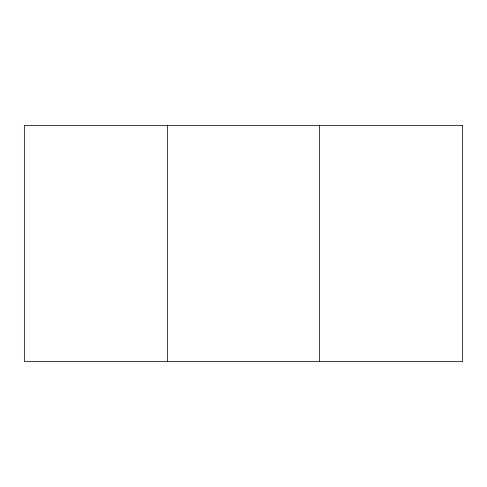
<?xml version="1.0" encoding="UTF-8"?>
<svg xmlns="http://www.w3.org/2000/svg" width="487" height="487" viewBox="0 0 487 487"><rect width="100%" height="100%" fill="white"/><g stroke="black" fill="none" stroke-linecap="round" stroke-linejoin="round"><path stroke-width="0.73" d="M319.362 125.494L319.362 361.506M167.638 125.494L167.638 361.506M462.65 125.494L24.35 125.494L24.35 361.506L462.65 361.506L462.65 125.494"/></g></svg>
